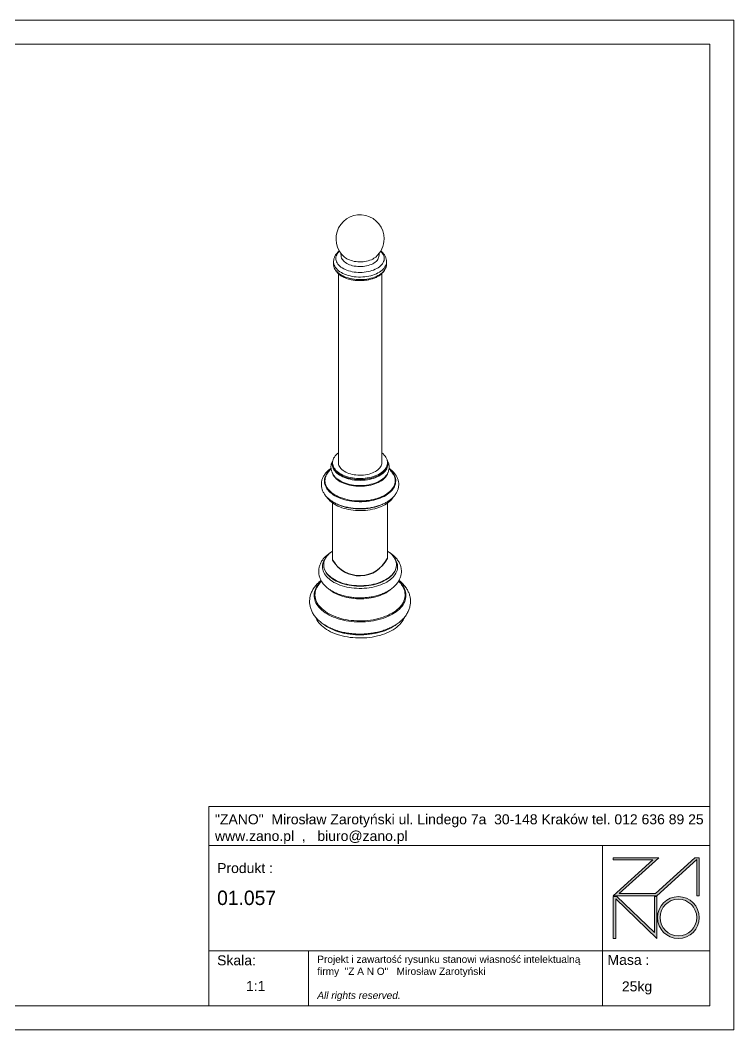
# Model space of a CAD drawing. Header units: millimetres. Extents: x 978 to 6918, y -4382 to -182.
# Drawn here: x 3948 to 6918, y -4382 to -182 of the extents above; entities that cross this region are included whole.
import ezdxf

# ---------------------------------------------------------------- set-up
doc = ezdxf.new("R2010")
doc.units = ezdxf.units.MM
doc.layers.add('tabelka', color=155, linetype='Continuous')

# ---------------------------------------------------------------- blocks, each defined once
blk = doc.blocks.new('zano')
at = {"layer": 'Defpoints', "lineweight": 5}
for points in [[(6270.2, 3716.2), (6270.2, 3707.4), (6434.8, 3707.4), (6270.2, 3558.4), (6452.4, 3558.4), (6617.9, 3708.2), (6617.9, 3558.4), (6628.6, 3558.4), (6628.6, 3716.2), (6610.7, 3716.2), (6446.1, 3567.2), (6295.4, 3567.2), (6459.9, 3716.2), (6270.2, 3716.2), (6270.2, 3707.4)], [(6270.2, 3554.4), (6286.2, 3554.4), (6441.7, 3405.6), (6441.7, 3554.4), (6452.4, 3554.4), (6452.4, 3380.5), (6281, 3544.6), (6281, 3380.5), (6270.2, 3380.5)]]:
    blk.add_hatch(color=251, dxfattribs=at).paths.add_polyline_path(points)
h = blk.add_hatch(color=251, dxfattribs=at)
h.paths.add_polyline_path([(6454.7, 3467.4, 1), (6628.6, 3467.4, 1)])
h.paths.add_polyline_path([(6617.9, 3467.4, -1), (6465.4, 3467.4, -1)], flags=16)
at = {"layer": 'Defpoints', "color": 251, "lineweight": 5}
blk.add_lwpolyline([(6434.8, 3707.4), (6270.2, 3558.4), (6452.4, 3558.4), (6617.9, 3708.2), (6617.9, 3558.4), (6628.6, 3558.4), (6628.6, 3716.2), (6610.7, 3716.2), (6446.1, 3567.2), (6295.4, 3567.2), (6459.9, 3716.2), (6270.2, 3716.2), (6270.2, 3707.4), (6432.1, 3707.4)], dxfattribs=at)
for points in [[(6270.2, 3716.2), (6270.2, 3707.4), (6434.8, 3707.4), (6270.2, 3558.4), (6452.4, 3558.4), (6617.9, 3708.2), (6617.9, 3558.4), (6628.6, 3558.4), (6628.6, 3716.2), (6610.7, 3716.2), (6446.1, 3567.2), (6295.4, 3567.2), (6459.9, 3716.2), (6270.2, 3716.2), (6270.2, 3707.4)], [(6270.2, 3554.4), (6286.2, 3554.4), (6441.7, 3405.6), (6441.7, 3554.4), (6452.4, 3554.4), (6452.4, 3380.5), (6281, 3544.6), (6281, 3380.5), (6270.2, 3380.5)]]:
    blk.add_lwpolyline(points, close=True, dxfattribs=at)
for radius in [87, 76.3]:
    blk.add_circle((6541.7, 3467.4), radius, dxfattribs=at)
blk = doc.blocks.new('TABELA')
at = {"layer": 'tabelka', "lineweight": 5}
for p, q in [((4587.4, 3929.4), (6672.4, 3929.4)), ((4587.4, 3767.6), (4587.4, 3929.4)), ((4587.4, 3929.4), (6672.4, 3929.4)), ((6226.5, 3767.6), (6226.5, 3329)), ((4587.4, 3329), (6672.4, 3329)), ((5001.6, 3329), (5001.6, 3100.4)), ((6226.5, 3329), (6226.5, 3100.4))]:
    blk.add_line(p, q, dxfattribs=at)
blk.add_lwpolyline([(4587.4, 3767.6), (6672.4, 3767.6), (6672.4, 3100.4), (4587.4, 3100.4)], close=True, dxfattribs=at)
blk.add_blockref('zano', (0, 0))
at = {"layer": 'tabelka', "lineweight": 5, "attachment_point": 1}
for s, insert, char_height, width in [('{\\fArial|b0|i0|c238|p34;"ZANO"  Mirosław Zarotyński ul. Lindego 7a  30-148 Kraków tel. 012 636 89 25\\Pwww.zano.pl  ,   biuro@zano.pl}', (4613, 3896.9), 41.595, 2040.38), ('{\\fArial|b0|i0|c238|p34;Produkt : }', (4622, 3694.1), 41.595, 265.273), ('{\\fCentury Gothic|b0|i0|c238|p34;01.057 }', (4622, 3579.5), 60, 713.135), ('{\\fArial|b0|i0|c238|p34;Skala: }', (4622, 3310.3), 41.595, 191.675), ('{\\fArial|b0|i0|c238|p34;Masa :}', (6246.7, 3312.2), 41.595, 200.457), ('{\\fArial|b0|i0|c238|p34;1:1}', (4742.5, 3203.5), 41.595, 42.482), ('{\\fArial|b0|i0|c238|p34;25kg}', (6306.7, 3201.8), 41.595, 42.482)]:
    blk.add_mtext(s, dxfattribs=dict(at, insert=insert, char_height=char_height, width=width))
at = {"layer": 'tabelka', "color": 1, "lineweight": 5, "insert": (5038.9, 3308.9), "char_height": 30, "width": 1186.12, "attachment_point": 1}
blk.add_mtext('{\\fArial|b0|i0|c0|p34;Projekt i zawartość rysunku stanowi własność intelektualną firmy \\fArial|b0|i0|c238|p34; "Z A N O"   Mirosław Zarotyński\\fArial|b0|i1|c238|p34;\\P\\PAll rights reserved.}', dxfattribs=at)

msp = doc.modelspace()

# ---------------------------------------------------------------- linework, layer by layer
at = {"color": 7, "linetype": 'Continuous', "lineweight": 15}
for p, q in [((5252.63, -1187.49), (5252.63, -1198.1)), ((5472.63, -1198.1), (5472.63, -1187.49)), ((5272.63, -1237.46), (5272.63, -2027.96)), ((5452.63, -2027.96), (5452.63, -1237.46)), ((5248.27, -2023.27), (5248.27, -2027.41)), ((5272.63, -2022.72), (5272.34, -2025.34)), ((5452.93, -2025.34), (5452.63, -2022.72)), ((5477, -2027.41), (5477, -2023.27)), ((5248.33, -2191.02), (5248.33, -2429.26)), ((5476.93, -2422.4), (5476.93, -2191.02)), ((5211.43, -2447.9), (5211.43, -2449.67)), ((5211.43, -2449.67), (5211.44, -2450.18)), ((5513.83, -2449.67), (5513.83, -2447.9))]:
    msp.add_line(p, q, dxfattribs=at)
at = {"color": 7, "linetype": 'Continuous', "lineweight": 15, "flags": 128}
for points in [[(5276.81, -1143.28), (5274.89, -1145.16), (5271.06, -1149.49), (5267.88, -1154), (5265.35, -1158.65), (5263.51, -1163.4), (5262.37, -1168.22), (5261.93, -1173.09), (5262.19, -1177.95), (5263.16, -1182.79), (5264.83, -1187.56), (5267.18, -1192.24), (5270.21, -1196.79), (5273.88, -1201.17), (5278.17, -1205.36), (5283.06, -1209.33), (5288.5, -1213.05), (5294.47, -1216.49), (5300.91, -1219.63), (5307.78, -1222.46), (5315.04, -1224.93), (5322.64, -1227.05), (5330.51, -1228.8), (5338.61, -1230.16), (5346.88, -1231.12), (5355.26, -1231.68), (5363.69, -1231.83), (5372.11, -1231.58), (5380.47, -1230.92), (5388.7, -1229.85), (5396.75, -1228.4), (5404.56, -1226.56), (5412.07, -1224.35), (5419.24, -1221.78), (5426.01, -1218.88), (5432.34, -1215.66), (5438.18, -1212.14), (5443.49, -1208.36), (5448.23, -1204.33), (5452.37, -1200.09), (5455.88, -1195.66), (5458.74, -1191.08), (5460.92, -1186.38), (5462.41, -1181.59), (5463.21, -1176.74), (5463.29, -1171.87), (5462.68, -1167.01), (5461.36, -1162.2), (5459.35, -1157.48), (5456.66, -1152.86), (5453.31, -1148.39), (5449.32, -1144.1), (5448.46, -1143.28)], [(5284.63, -1167.07), (5284.73, -1167.55), (5285.97, -1171.8), (5287.9, -1175.97), (5290.51, -1180.01), (5293.77, -1183.88), (5297.66, -1187.56), (5302.13, -1191.01), (5307.15, -1194.2), (5312.68, -1197.1), (5318.66, -1199.69), (5325.03, -1201.93), (5331.75, -1203.81), (5338.74, -1205.32), (5345.96, -1206.43), (5353.32, -1207.15), (5360.77, -1207.46), (5368.23, -1207.35), (5375.64, -1206.84), (5382.94, -1205.93), (5390.05, -1204.61), (5396.92, -1202.92), (5403.47, -1200.85), (5409.65, -1198.44), (5415.41, -1195.69), (5420.69, -1192.64), (5425.44, -1189.32), (5429.63, -1185.75), (5433.21, -1181.97), (5436.15, -1178), (5438.42, -1173.9), (5440.01, -1169.69), (5440.63, -1167.07)], [(5297.56, -1167.88), (5297.66, -1167.97), (5302.13, -1171.42), (5307.15, -1174.61), (5312.68, -1177.51), (5318.66, -1180.09), (5325.03, -1182.33), (5331.75, -1184.22), (5338.74, -1185.72), (5345.96, -1186.84), (5353.32, -1187.55), (5360.77, -1187.86), (5368.23, -1187.76), (5375.64, -1187.25), (5382.94, -1186.33), (5390.05, -1185.02), (5396.92, -1183.32), (5403.47, -1181.25), (5409.65, -1178.84), (5415.41, -1176.09), (5420.69, -1173.05), (5425.44, -1169.72), (5427.71, -1167.88)], [(5284.85, -1232.39), (5278.85, -1228.63), (5273.38, -1224.61), (5268.5, -1220.34), (5264.22, -1215.86), (5260.59, -1211.2), (5257.61, -1206.38), (5255.32, -1201.44), (5253.72, -1196.41), (5252.83, -1191.32), (5252.63, -1187.47)], [(5252.63, -1198.1), (5252.83, -1201.94), (5253.72, -1207.03), (5255.32, -1212.06), (5257.61, -1217), (5260.59, -1221.81), (5264.22, -1226.48), (5268.5, -1230.95), (5273.38, -1235.22), (5278.85, -1239.25), (5284.85, -1243.01)], [(5472.63, -1187.47), (5472.61, -1188.77), (5472.08, -1193.87), (5470.83, -1198.93), (5468.89, -1203.92), (5466.25, -1208.81), (5462.94, -1213.55), (5458.98, -1218.12), (5454.4, -1222.5), (5449.22, -1226.65), (5443.48, -1230.55), (5437.22, -1234.16), (5430.47, -1237.48), (5423.29, -1240.46), (5415.7, -1243.11), (5407.78, -1245.4), (5399.56, -1247.3), (5391.1, -1248.83), (5382.46, -1249.95), (5373.69, -1250.67), (5364.85, -1250.98), (5355.99, -1250.87), (5347.18, -1250.36), (5338.46, -1249.44), (5329.91, -1248.11), (5321.56, -1246.4), (5313.49, -1244.3), (5305.73, -1241.83), (5298.34, -1239.01), (5291.36, -1235.86), (5284.85, -1232.39)], [(5284.85, -1243.01), (5291.36, -1246.47), (5298.34, -1249.63), (5305.73, -1252.45), (5313.49, -1254.91), (5321.56, -1257.01), (5329.91, -1258.73), (5338.46, -1260.05), (5347.18, -1260.97), (5355.99, -1261.49), (5364.85, -1261.59), (5373.69, -1261.28), (5382.46, -1260.56), (5391.1, -1259.44), (5399.56, -1257.92), (5407.78, -1256.01), (5415.7, -1253.73), (5423.29, -1251.08), (5430.47, -1248.09), (5437.22, -1244.78), (5443.48, -1241.16), (5449.22, -1237.27), (5454.4, -1233.12), (5458.98, -1228.74), (5462.94, -1224.17), (5466.25, -1219.42), (5468.89, -1214.54), (5470.83, -1209.55), (5472.08, -1204.49), (5472.61, -1199.38), (5472.63, -1198.1)], [(5272.63, -1982.53), (5268.02, -1986.18), (5263.27, -1990.58), (5259.13, -1995.18), (5255.64, -1999.95), (5252.8, -2004.87), (5250.64, -2009.9), (5249.16, -2015.02), (5248.39, -2020.18), (5248.33, -2025.36), (5248.96, -2030.53), (5250.3, -2035.66), (5252.33, -2040.71), (5255.04, -2045.65), (5258.42, -2050.46), (5262.43, -2055.09), (5267.07, -2059.53), (5272.29, -2063.75), (5278.07, -2067.72), (5284.37, -2071.41), (5291.16, -2074.81), (5298.38, -2077.89), (5306.01, -2080.63), (5313.98, -2083.02), (5322.25, -2085.03), (5330.77, -2086.67), (5339.48, -2087.92), (5348.34, -2088.77), (5357.29, -2089.22), (5366.27, -2089.26), (5375.22, -2088.89), (5384.1, -2088.11), (5392.85, -2086.94), (5401.41, -2085.38), (5409.73, -2083.43), (5417.77, -2081.11), (5425.46, -2078.44), (5432.76, -2075.42), (5439.63, -2072.08), (5446.03, -2068.44), (5451.91, -2064.53), (5457.25, -2060.36), (5462, -2055.96), (5466.13, -2051.36), (5469.63, -2046.58), (5472.47, -2041.66), (5474.63, -2036.63), (5476.1, -2031.52), (5476.87, -2026.35), (5476.94, -2021.17), (5476.3, -2016), (5474.97, -2010.87), (5472.94, -2005.82), (5470.22, -2000.88), (5466.85, -1996.08), (5462.83, -1991.44), (5458.2, -1987), (5452.98, -1982.78), (5452.63, -1982.53)], [(5462.68, -2163.27), (5454.86, -2167.1), (5446.6, -2170.61), (5437.94, -2173.79), (5428.93, -2176.61), (5419.59, -2179.07), (5409.99, -2181.15), (5400.16, -2182.84), (5390.15, -2184.14), (5380.01, -2185.03), (5369.79, -2185.52), (5359.53, -2185.6), (5349.29, -2185.28), (5339.11, -2184.54), (5329.05, -2183.4), (5319.14, -2181.87), (5309.44, -2179.94), (5300, -2177.63), (5290.85, -2174.95), (5282.04, -2171.91), (5273.62, -2168.53), (5265.63, -2164.82), (5258.09, -2160.8), (5251.06, -2156.49), (5244.55, -2151.91), (5238.61, -2147.09), (5233.26, -2142.03), (5228.53, -2136.78), (5224.43, -2131.35), (5221, -2125.77), (5218.23, -2120.07), (5216.16, -2114.27), (5214.79, -2108.4), (5214.11, -2102.49), (5214.15, -2096.57), (5214.9, -2090.67), (5216.35, -2084.8), (5218.49, -2079.01), (5221.32, -2073.32), (5224.83, -2067.76), (5228.99, -2062.35), (5233.79, -2057.11), (5237.54, -2053.55)], [(5440.46, -2079.33), (5433.52, -2082.7), (5426.13, -2085.75), (5418.36, -2088.46), (5410.24, -2090.8), (5401.83, -2092.77), (5393.18, -2094.35), (5384.33, -2095.54), (5375.36, -2096.32), (5366.31, -2096.69), (5357.23, -2096.65), (5348.19, -2096.2), (5339.23, -2095.34), (5330.42, -2094.08), (5321.81, -2092.42), (5313.45, -2090.38), (5305.4, -2087.97), (5297.69, -2085.2), (5290.39, -2082.08), (5283.53, -2078.65), (5277.16, -2074.92), (5271.32, -2070.91), (5266.04, -2066.65), (5261.36, -2062.16), (5257.3, -2057.47), (5253.89, -2052.62), (5251.15, -2047.62), (5249.09, -2042.52), (5247.74, -2037.34), (5247.1, -2032.11), (5247.16, -2026.87), (5247.94, -2021.65), (5248.44, -2019.62)], [(5248.27, -2027.41), (5248.33, -2029.51), (5248.96, -2034.68), (5250.3, -2039.81), (5252.33, -2044.85), (5255.04, -2049.8), (5258.42, -2054.6), (5262.43, -2059.24), (5267.07, -2063.68), (5272.29, -2067.89), (5278.07, -2071.86), (5284.37, -2075.55), (5291.16, -2078.95), (5298.38, -2082.03), (5306.01, -2084.77), (5313.98, -2087.16), (5322.25, -2089.18), (5330.77, -2090.82), (5339.48, -2092.07), (5348.34, -2092.92), (5357.29, -2093.36), (5366.27, -2093.4), (5375.22, -2093.03), (5384.1, -2092.26), (5392.85, -2091.09), (5401.41, -2089.52), (5409.73, -2087.57), (5417.77, -2085.26), (5425.46, -2082.58), (5432.76, -2079.56), (5439.63, -2076.23), (5446.03, -2072.59), (5451.91, -2068.67), (5457.25, -2064.5), (5462, -2060.1), (5466.13, -2055.5), (5469.63, -2050.73), (5472.47, -2045.81), (5474.63, -2040.78), (5476.1, -2035.66), (5476.87, -2030.5), (5477, -2027.41)], [(5272.63, -2018.58), (5272.33, -2021.4), (5272.39, -2026.02), (5273.17, -2030.61), (5274.64, -2035.15), (5276.81, -2039.59), (5279.64, -2043.91), (5283.13, -2048.06), (5287.23, -2052.02), (5291.93, -2055.75), (5297.18, -2059.23), (5302.94, -2062.43), (5309.17, -2065.33), (5315.82, -2067.89), (5322.84, -2070.1), (5330.16, -2071.95), (5337.74, -2073.42), (5345.52, -2074.49), (5353.43, -2075.16), (5361.41, -2075.43), (5369.4, -2075.29), (5377.33, -2074.74), (5385.16, -2073.79), (5392.8, -2072.44), (5400.21, -2070.71), (5407.33, -2068.61), (5414.1, -2066.15), (5420.46, -2063.35), (5426.37, -2060.25), (5431.78, -2056.85), (5436.65, -2053.19), (5440.95, -2049.3), (5444.62, -2045.2), (5447.66, -2040.93), (5450.03, -2036.52), (5451.72, -2032.01), (5452.71, -2027.43), (5453, -2022.82), (5452.63, -2018.58)], [(5476.82, -2019.62), (5477.53, -2022.64), (5478.17, -2027.87), (5478.1, -2033.11), (5477.32, -2038.33), (5475.84, -2043.5), (5473.65, -2048.58), (5470.78, -2053.56), (5467.25, -2058.38), (5463.06, -2063.03), (5458.26, -2067.48), (5452.87, -2071.69), (5446.93, -2075.65), (5440.46, -2079.33)], [(5488.78, -2054.51), (5489.41, -2055.1), (5494.45, -2060.25), (5498.87, -2065.6), (5502.64, -2071.11), (5505.74, -2076.75), (5508.16, -2082.51), (5509.88, -2088.34), (5510.91, -2094.23), (5511.22, -2100.15), (5510.83, -2106.07), (5509.73, -2111.96), (5507.94, -2117.79), (5505.44, -2123.53), (5502.27, -2129.16), (5498.44, -2134.66), (5493.95, -2139.98), (5488.84, -2145.12), (5483.13, -2150.03), (5476.85, -2154.71), (5470.02, -2159.13), (5462.68, -2163.27)], [(5223.26, -2073.01), (5222, -2075.46), (5219.59, -2081.18), (5217.87, -2086.98), (5216.86, -2092.84), (5216.57, -2098.72), (5216.98, -2104.6), (5218.1, -2110.45), (5219.93, -2116.24), (5222.45, -2121.95), (5225.65, -2127.53), (5229.53, -2132.98), (5234.05, -2138.25), (5239.19, -2143.33), (5244.94, -2148.2), (5251.26, -2152.81), (5258.13, -2157.16), (5265.5, -2161.23), (5273.35, -2164.99), (5281.63, -2168.42), (5290.31, -2171.51), (5299.34, -2174.25), (5308.67, -2176.61), (5318.27, -2178.59), (5328.09, -2180.18), (5338.07, -2181.37), (5348.18, -2182.16), (5358.35, -2182.54), (5368.55, -2182.51), (5378.71, -2182.06), (5388.8, -2181.21), (5398.76, -2179.95), (5408.55, -2178.3), (5418.11, -2176.26), (5427.4, -2173.83), (5436.37, -2171.04), (5444.99, -2167.89), (5453.21, -2164.41), (5460.98, -2160.6), (5468.27, -2156.49), (5475.05, -2152.09), (5481.29, -2147.43), (5486.94, -2142.53), (5491.99, -2137.42), (5496.41, -2132.12), (5500.17, -2126.65), (5503.27, -2121.04), (5505.68, -2115.32), (5507.39, -2109.52), (5508.4, -2103.66), (5508.7, -2097.78), (5508.29, -2091.9), (5507.17, -2086.05), (5505.34, -2080.26), (5502.82, -2074.55), (5501.57, -2072.22)], [(5479.05, -2063.62), (5478.56, -2065.38), (5476.64, -2070.53), (5474.04, -2075.58), (5470.77, -2080.5), (5466.84, -2085.26), (5462.29, -2089.82), (5457.14, -2094.17), (5451.43, -2098.28), (5445.18, -2102.12), (5438.43, -2105.66), (5431.23, -2108.9), (5423.61, -2111.8), (5415.63, -2114.35), (5407.33, -2116.54), (5398.76, -2118.35), (5389.97, -2119.77), (5381.02, -2120.8), (5371.95, -2121.42), (5362.84, -2121.63), (5353.72, -2121.44), (5344.65, -2120.83), (5335.69, -2119.83), (5326.9, -2118.42), (5318.31, -2116.63), (5310, -2114.46), (5302, -2111.92), (5294.37, -2109.03), (5287.15, -2105.81), (5280.38, -2102.28), (5274.1, -2098.45), (5268.36, -2094.36), (5263.19, -2090.02), (5258.61, -2085.46), (5254.66, -2080.71), (5251.36, -2075.8), (5248.73, -2070.76), (5246.78, -2065.61), (5246.51, -2064.69)], [(5264.89, -2088.4), (5268.1, -2091.01), (5273.86, -2095.12), (5280.15, -2098.95), (5286.94, -2102.5), (5294.18, -2105.72), (5301.84, -2108.62), (5309.86, -2111.16), (5318.19, -2113.34), (5326.8, -2115.14), (5335.62, -2116.55), (5344.6, -2117.56), (5353.69, -2118.16), (5362.84, -2118.36), (5371.98, -2118.14), (5381.07, -2117.52), (5390.04, -2116.49), (5398.86, -2115.07), (5407.45, -2113.25), (5415.77, -2111.06), (5423.78, -2108.5), (5431.42, -2105.59), (5438.64, -2102.35), (5445.4, -2098.79), (5451.67, -2094.94), (5457.41, -2090.82), (5459.22, -2089.37)], [(5224.21, -2166.24), (5227.82, -2171.5), (5232.19, -2176.79), (5237.18, -2181.89), (5242.77, -2186.78), (5248.93, -2191.44), (5255.64, -2195.84), (5262.85, -2199.96), (5270.54, -2203.79), (5278.67, -2207.3), (5287.2, -2210.48), (5296.08, -2213.31), (5305.29, -2215.78), (5314.77, -2217.88), (5324.47, -2219.59), (5334.36, -2220.92), (5344.38, -2221.84), (5354.49, -2222.37), (5364.64, -2222.49), (5374.78, -2222.21), (5384.86, -2221.53), (5394.84, -2220.44), (5404.66, -2218.96), (5414.28, -2217.09), (5423.65, -2214.85), (5432.74, -2212.23), (5441.49, -2209.26), (5449.86, -2205.95), (5457.82, -2202.31), (5465.33, -2198.37), (5472.34, -2194.13), (5478.84, -2189.63), (5484.78, -2184.88), (5490.13, -2179.9), (5494.88, -2174.72), (5499, -2169.37), (5501.07, -2166.23)], [(5460.11, -2194.42), (5457.82, -2195.56), (5449.86, -2199.2), (5441.49, -2202.51), (5432.74, -2205.48), (5423.65, -2208.1), (5414.28, -2210.34), (5404.66, -2212.21), (5394.84, -2213.69), (5384.86, -2214.78), (5374.78, -2215.46), (5364.64, -2215.74), (5354.49, -2215.62), (5344.38, -2215.09), (5334.36, -2214.17), (5324.47, -2212.84), (5314.77, -2211.13), (5305.29, -2209.03), (5296.08, -2206.56), (5287.2, -2203.73), (5278.67, -2200.55), (5270.54, -2197.04), (5266.58, -2195.14)], [(5248.33, -2390.76), (5241.94, -2395.32), (5236.01, -2400.2), (5230.67, -2405.3), (5225.94, -2410.6), (5221.85, -2416.07), (5218.41, -2421.69), (5215.65, -2427.43), (5213.57, -2433.27), (5212.19, -2439.18), (5211.51, -2445.12), (5211.53, -2451.08), (5212.26, -2457.03), (5213.69, -2462.93), (5215.82, -2468.76), (5218.63, -2474.5), (5222.11, -2480.11), (5226.24, -2485.57), (5231.01, -2490.86), (5236.4, -2495.94), (5242.37, -2500.8), (5248.9, -2505.42), (5255.97, -2509.76), (5263.53, -2513.82), (5271.55, -2517.57), (5280, -2521), (5288.84, -2524.08), (5298.01, -2526.81), (5307.49, -2529.18), (5317.23, -2531.16), (5327.18, -2532.75), (5337.29, -2533.95), (5347.52, -2534.75), (5357.82, -2535.14), (5368.15, -2535.13), (5378.45, -2534.71), (5388.67, -2533.88), (5398.78, -2532.66), (5408.71, -2531.03), (5418.43, -2529.03), (5427.89, -2526.64), (5437.05, -2523.88), (5445.85, -2520.78), (5454.28, -2517.33), (5462.27, -2513.55), (5469.8, -2509.48), (5476.83, -2505.11), (5483.32, -2500.48), (5489.26, -2495.6), (5494.6, -2490.5), (5499.33, -2485.2), (5503.42, -2479.73), (5506.86, -2474.11), (5509.62, -2468.37), (5511.69, -2462.53), (5513.08, -2456.62), (5513.76, -2450.68), (5513.73, -2444.72), (5513, -2438.77), (5511.57, -2432.87), (5509.45, -2427.04), (5506.64, -2421.3), (5503.16, -2415.69), (5499.03, -2410.23), (5494.26, -2404.94), (5488.87, -2399.86), (5482.9, -2395), (5476.93, -2390.76)], [(5473.47, -2519.7), (5465.77, -2523.87), (5457.6, -2527.74), (5449, -2531.27), (5440, -2534.47), (5430.65, -2537.3), (5420.98, -2539.77), (5411.06, -2541.85), (5400.91, -2543.54), (5390.58, -2544.83), (5380.13, -2545.72), (5369.6, -2546.2), (5359.04, -2546.26), (5348.49, -2545.92), (5338.01, -2545.16), (5327.64, -2544), (5317.43, -2542.43), (5307.43, -2540.48), (5297.67, -2538.13), (5288.22, -2535.41), (5279.1, -2532.33), (5270.37, -2528.9), (5262.05, -2525.14), (5254.2, -2521.06), (5246.84, -2516.69), (5240.01, -2512.04), (5233.73, -2507.13), (5228.05, -2501.99), (5222.98, -2496.64), (5218.55, -2491.1), (5214.77, -2485.41), (5211.67, -2479.58), (5209.26, -2473.64), (5207.55, -2467.62), (5206.54, -2461.55), (5206.25, -2455.46), (5206.67, -2449.36), (5207.81, -2443.3), (5209.64, -2437.3), (5212.18, -2431.38), (5215.41, -2425.57), (5219.3, -2419.9), (5219.85, -2419.18)], [(5505.41, -2419.18), (5508.69, -2423.74), (5512.13, -2429.51), (5514.89, -2435.4), (5516.95, -2441.38), (5518.31, -2447.42), (5518.96, -2453.51), (5518.89, -2459.61), (5518.12, -2465.69), (5516.63, -2471.73), (5514.44, -2477.69), (5511.56, -2483.56), (5508, -2489.3), (5503.77, -2494.89), (5498.9, -2500.3), (5493.41, -2505.51), (5487.32, -2510.5), (5480.67, -2515.23), (5473.47, -2519.7)], [(5211.44, -2450.18), (5211.53, -2452.86), (5212.26, -2458.8), (5213.69, -2464.7), (5215.82, -2470.54), (5218.63, -2476.27), (5222.11, -2481.88), (5226.24, -2487.34), (5231.01, -2492.63), (5236.4, -2497.71), (5242.37, -2502.58), (5248.9, -2507.19), (5255.97, -2511.54), (5263.53, -2515.59), (5271.55, -2519.35), (5280, -2522.77), (5288.84, -2525.86), (5298.01, -2528.59), (5307.49, -2530.95), (5317.23, -2532.93), (5327.18, -2534.52), (5337.29, -2535.72), (5347.52, -2536.52), (5357.82, -2536.91), (5368.15, -2536.9), (5378.45, -2536.48), (5388.67, -2535.65), (5398.78, -2534.43), (5408.71, -2532.81), (5418.43, -2530.8), (5427.89, -2528.41), (5437.05, -2525.66), (5445.85, -2522.55), (5454.28, -2519.1), (5462.27, -2515.33), (5469.8, -2511.25), (5476.83, -2506.88), (5483.32, -2502.25), (5489.26, -2497.37), (5494.6, -2492.27), (5499.33, -2486.98), (5503.42, -2481.5), (5506.86, -2475.88), (5509.62, -2470.14), (5511.69, -2464.3), (5513.08, -2458.4), (5513.76, -2452.45), (5513.83, -2449.67)], [(5498, -2653.31), (5489.54, -2657.93), (5480.6, -2662.25), (5471.22, -2666.24), (5461.44, -2669.89), (5451.29, -2673.19), (5440.81, -2676.13), (5430.04, -2678.69), (5419.03, -2680.88), (5407.8, -2682.66), (5396.4, -2684.05), (5384.87, -2685.04), (5373.27, -2685.62), (5361.62, -2685.79), (5349.98, -2685.55), (5338.39, -2684.9), (5326.88, -2683.84), (5315.51, -2682.38), (5304.31, -2680.52), (5293.34, -2678.28), (5282.61, -2675.65), (5272.19, -2672.64), (5262.1, -2669.28), (5252.39, -2665.57), (5243.09, -2661.52), (5234.23, -2657.15), (5225.85, -2652.48), (5217.98, -2647.53), (5210.64, -2642.3), (5203.87, -2636.83), (5197.7, -2631.13), (5192.13, -2625.22), (5187.2, -2619.12), (5182.92, -2612.87), (5179.31, -2606.48), (5176.39, -2599.97), (5174.15, -2593.37), (5172.62, -2586.7), (5171.8, -2579.99), (5171.68, -2573.27), (5172.27, -2566.55), (5173.58, -2559.87), (5175.58, -2553.24), (5178.28, -2546.7), (5181.67, -2540.27), (5185.73, -2533.96), (5190.45, -2527.82), (5195.81, -2521.85), (5199.87, -2517.84)], [(5525.69, -2518.12), (5530.43, -2522.87), (5535.68, -2528.87), (5540.29, -2535.05), (5544.23, -2541.38), (5547.5, -2547.83), (5550.08, -2554.39), (5551.97, -2561.02), (5553.15, -2567.71), (5553.62, -2574.43), (5553.38, -2581.16), (5552.43, -2587.86), (5550.78, -2594.52), (5548.42, -2601.1), (5545.37, -2607.59), (5541.65, -2613.97), (5537.26, -2620.19), (5532.22, -2626.26), (5526.54, -2632.13), (5520.26, -2637.79), (5513.39, -2643.23), (5505.96, -2648.41), (5498, -2653.31)], [(5187.84, -2533.69), (5186.48, -2535.75), (5182.84, -2542.08), (5179.87, -2548.53), (5177.6, -2555.07), (5176.03, -2561.68), (5175.17, -2568.34), (5175.02, -2575.01), (5175.58, -2581.67), (5176.85, -2588.3), (5178.82, -2594.88), (5181.5, -2601.37), (5184.85, -2607.75), (5188.89, -2614), (5193.58, -2620.1), (5198.92, -2626.02), (5204.87, -2631.74), (5211.42, -2637.23), (5218.55, -2642.48), (5226.23, -2647.47), (5234.42, -2652.18), (5243.09, -2656.59), (5252.22, -2660.68), (5261.77, -2664.43), (5271.71, -2667.85), (5281.98, -2670.9), (5292.57, -2673.58), (5303.42, -2675.88), (5314.49, -2677.79), (5325.75, -2679.3), (5337.14, -2680.41), (5348.64, -2681.11), (5360.18, -2681.4), (5371.74, -2681.28), (5383.26, -2680.76), (5394.7, -2679.82), (5406.02, -2678.48), (5417.18, -2676.73), (5428.13, -2674.6), (5438.83, -2672.08), (5449.24, -2669.18), (5459.32, -2665.92), (5469.04, -2662.31), (5478.35, -2658.36), (5487.23, -2654.09), (5495.63, -2649.51), (5503.53, -2644.63), (5510.89, -2639.49), (5517.69, -2634.1), (5523.9, -2628.47), (5529.5, -2622.63), (5534.47, -2616.61), (5538.78, -2610.42), (5542.43, -2604.09), (5545.4, -2597.64), (5547.67, -2591.1), (5549.24, -2584.49), (5550.1, -2577.84), (5550.25, -2571.17), (5549.69, -2564.5), (5548.42, -2557.87), (5546.44, -2551.3), (5543.77, -2544.81), (5540.41, -2538.42), (5537.2, -2533.34)], [(5195.36, -2523.99), (5190.8, -2529.56), (5187.84, -2533.69)], [(5488.72, -2551.47), (5484.39, -2554.96), (5477.84, -2559.63), (5470.75, -2564.03), (5463.15, -2568.15), (5455.09, -2571.95), (5446.59, -2575.43), (5437.71, -2578.57), (5428.47, -2581.35), (5418.92, -2583.75), (5409.12, -2585.78), (5399.1, -2587.42), (5388.9, -2588.65), (5378.59, -2589.49), (5368.2, -2589.91), (5357.78, -2589.93), (5347.39, -2589.53), (5337.07, -2588.72), (5326.86, -2587.51), (5316.83, -2585.91), (5307.01, -2583.91), (5297.44, -2581.52), (5288.18, -2578.77), (5279.27, -2575.66), (5270.75, -2572.2), (5262.65, -2568.42), (5255.02, -2564.32), (5247.9, -2559.94), (5241.3, -2555.28), (5236.66, -2551.57)], [(5177.98, -2666.66), (5179.7, -2670.79), (5182.93, -2677.18), (5186.84, -2683.44), (5191.39, -2689.55), (5196.59, -2695.5), (5202.4, -2701.24), (5208.81, -2706.77), (5215.79, -2712.07), (5223.32, -2717.11), (5231.36, -2721.88), (5239.89, -2726.35), (5248.88, -2730.51), (5258.3, -2734.36), (5268.1, -2737.86), (5278.25, -2741.01), (5288.72, -2743.8), (5299.46, -2746.21), (5310.44, -2748.24), (5321.61, -2749.89), (5332.93, -2751.13), (5344.37, -2751.98), (5355.87, -2752.42), (5367.4, -2752.45), (5378.91, -2752.08), (5390.36, -2751.31), (5401.7, -2750.13), (5412.9, -2748.56), (5423.92, -2746.59), (5434.7, -2744.24), (5445.22, -2741.52), (5455.43, -2738.43), (5465.3, -2734.99), (5474.78, -2731.2), (5483.85, -2727.09), (5492.46, -2722.67), (5500.59, -2717.96), (5508.21, -2712.96), (5515.29, -2707.71), (5521.8, -2702.22), (5527.72, -2696.51), (5533.02, -2690.6), (5537.69, -2684.51), (5541.71, -2678.28), (5545.06, -2671.91), (5547.2, -2666.89)], [(5512.84, -2696.68), (5508.21, -2700.04), (5500.59, -2705.03), (5492.46, -2709.75), (5483.85, -2714.17), (5474.78, -2718.28), (5465.3, -2722.07), (5455.43, -2725.51), (5445.22, -2728.6), (5434.7, -2731.32), (5423.92, -2733.67), (5412.9, -2735.64), (5401.7, -2737.21), (5390.36, -2738.39), (5378.91, -2739.16), (5367.4, -2739.53), (5355.87, -2739.5), (5344.37, -2739.06), (5332.93, -2738.21), (5321.61, -2736.96), (5310.44, -2735.32), (5299.46, -2733.29), (5288.72, -2730.88), (5278.25, -2728.09), (5268.1, -2724.94), (5258.3, -2721.43), (5248.88, -2717.59), (5239.89, -2713.43), (5231.36, -2708.95), (5223.32, -2704.19), (5215.79, -2699.15), (5211.53, -2696)]]:
    msp.add_lwpolyline(points, dxfattribs=at)
at = {"color": 7, "linetype": 'Continuous', "lineweight": 15}
for centre, radius, start, end in [((5362.63, -1091.95), 100, 0, 229.40259), ((5362.63, -1091.95), 100, 310.59741, 0), ((5362.63, -1152.38), 79.37, 180.29232, 190.67011), ((5362.63, -1152.38), 79.37, 349.32989, 359.70768), ((5284.96, -2106.89), 70.39, 138.87595, 151.2283), ((5311.78, -2033.12), 72.49, 220.53879, 229.69483), ((5413.48, -2033.2), 72.44, 309.15066, 320.4697), ((5439.66, -2107.37), 71.19, 29.57931, 41.0913), ((5457.59, -2587.9), 96.5, 34.42471, 41.51269)]:
    msp.add_arc(centre, radius, start, end, dxfattribs=at)
msp.add_arc((5360.7, -2361.5), 131.22, 211.08881, 332.34704)
for points, knots in [([(5276.32, -1142.24), (5275.58, -1142.82), (5273.01, -1144.86), (5269.14, -1148.7), (5264.76, -1153.72), (5261.05, -1159), (5257.99, -1164.46), (5255.62, -1170.04), (5253.91, -1175.71), (5252.94, -1181.4), (5252.54, -1185.33), (5252.65, -1187.34), (5252.65, -1187.46)], [0, 0, 0, 0, 0.0500847, 0.1756097, 0.2996352, 0.4215139, 0.5407871, 0.6572955, 0.7711964, 0.8829024, 0.9929951, 1, 1, 1, 1]), ([(5472.58, -1187.47), (5472.56, -1186.04), (5472.53, -1182.74), (5471.75, -1177.62), (5470.35, -1172.14), (5468.34, -1166.79), (5465.74, -1161.57), (5462.55, -1156.52), (5458.79, -1151.63), (5454.41, -1146.97), (5451.04, -1143.77), (5449.02, -1142.23), (5448.79, -1142.06)], [0, 0, 0, 0, 0.0825677, 0.1909235, 0.2994209, 0.4087569, 0.5195619, 0.6323508, 0.7474648, 0.8650151, 0.9848541, 1, 1, 1, 1]), ([(5252.67, -1197.87), (5252.65, -1198.06), (5252.54, -1199.99), (5252.93, -1203.68), (5253.86, -1208.86), (5255.48, -1213.95), (5257.68, -1218.94), (5260.49, -1223.81), (5263.9, -1228.53), (5267.89, -1233.08), (5272.45, -1237.43), (5277.55, -1241.54), (5282.43, -1244.91), (5285.68, -1246.84), (5286.92, -1247.58)], [0, 0, 0, 0, 0.0099063, 0.0997188, 0.1894438, 0.2795253, 0.3704182, 0.4624505, 0.5557825, 0.6503956, 0.746119, 0.8426891, 0.9398193, 1, 1, 1, 1]), ([(5286.92, -1247.58), (5288.02, -1248.2), (5291.19, -1249.99), (5296.74, -1252.69), (5303.67, -1255.59), (5310.93, -1258.13), (5318.47, -1260.34), (5326.26, -1262.18), (5334.24, -1263.66), (5342.38, -1264.77), (5350.63, -1265.5), (5358.95, -1265.86), (5367.28, -1265.84), (5375.59, -1265.44), (5383.83, -1264.66), (5391.95, -1263.51), (5399.91, -1261.99), (5407.67, -1260.1), (5415.18, -1257.86), (5422.41, -1255.27), (5429.31, -1252.34), (5435.84, -1249.08), (5441.96, -1245.49), (5447.64, -1241.6), (5452.82, -1237.43), (5457.48, -1232.98), (5461.57, -1228.29), (5465.05, -1223.4), (5467.89, -1218.35), (5470.09, -1213.17), (5471.61, -1207.92), (5472.5, -1202.86), (5472.57, -1199.54), (5472.6, -1198)], [0, 0, 0, 0, 0.0177118, 0.0509572, 0.0841665, 0.117335, 0.1504552, 0.1835271, 0.2165557, 0.2495486, 0.2825148, 0.3154646, 0.3484084, 0.3813568, 0.4143175, 0.4473013, 0.4803195, 0.5133826, 0.5465009, 0.5796829, 0.6129345, 0.6462566, 0.6796424, 0.7130721, 0.7464935, 0.7798337, 0.8129971, 0.8458712, 0.8783474, 0.9103499, 0.941862, 0.9729372, 1, 1, 1, 1]), ([(5250.32, -2011.39), (5249.27, -2013.22), (5247.17, -2016.88), (5244.79, -2022.65), (5243.02, -2028.53), (5241.93, -2034.44), (5241.49, -2040.35), (5241.7, -2046.23), (5242.53, -2052.03), (5243.97, -2057.74), (5246.03, -2063.33), (5248.66, -2068.79), (5251.93, -2074.08), (5254.67, -2077.93), (5256.47, -2079.92), (5256.81, -2080.3)], [0, 0, 0, 0, 0.084156, 0.1688318, 0.2517563, 0.3331959, 0.4135297, 0.4932016, 0.5726345, 0.6522026, 0.7323686, 0.8135491, 0.8960825, 0.9801931, 1, 1, 1, 1]), ([(5468.83, -2079.82), (5469.8, -2078.67), (5472.21, -2075.79), (5475.41, -2070.87), (5478.44, -2065.17), (5480.78, -2059.35), (5482.44, -2053.46), (5483.44, -2047.54), (5483.79, -2041.64), (5483.49, -2035.77), (5482.57, -2029.98), (5481.04, -2024.29), (5478.88, -2018.72), (5476.76, -2014.31), (5475.17, -2011.85), (5474.7, -2011.11)], [0, 0, 0, 0, 0.0588066, 0.1471373, 0.2336755, 0.3183565, 0.4013099, 0.4828222, 0.5632855, 0.6431513, 0.7228237, 0.8026994, 0.883238, 0.9648481, 1, 1, 1, 1]), ([(5241.86, -2046.66), (5241.08, -2047.19), (5237.96, -2049.3), (5233.01, -2053.3), (5227.06, -2058.63), (5221.69, -2064.25), (5216.91, -2070.09), (5212.75, -2076.14), (5209.23, -2082.35), (5206.37, -2088.68), (5204.17, -2095.09), (5202.62, -2101.56), (5201.73, -2108.05), (5201.49, -2114.53), (5201.88, -2120.97), (5202.89, -2127.36), (5204.53, -2133.67), (5206.78, -2139.89), (5209.63, -2146), (5213.1, -2151.98), (5217.16, -2157.81), (5221.82, -2163.47), (5227.06, -2168.94), (5232.86, -2174.19), (5239.19, -2179.18), (5246.03, -2183.91), (5253.34, -2188.34), (5261.08, -2192.45), (5269.22, -2196.24), (5277.71, -2199.7), (5286.52, -2202.8), (5295.62, -2205.55), (5304.96, -2207.93), (5314.52, -2209.95), (5324.25, -2211.6), (5334.13, -2212.87), (5344.11, -2213.76), (5354.16, -2214.28), (5364.24, -2214.41), (5374.31, -2214.15), (5384.34, -2213.52), (5394.29, -2212.51), (5404.12, -2211.12), (5413.8, -2209.35), (5423.29, -2207.22), (5432.56, -2204.72), (5441.57, -2201.86), (5450.29, -2198.64), (5458.68, -2195.07), (5466.72, -2191.17), (5474.37, -2186.92), (5481.59, -2182.36), (5488.34, -2177.47), (5494.6, -2172.3), (5500.32, -2166.84), (5505.47, -2161.14), (5510.01, -2155.21), (5513.93, -2149.1), (5517.2, -2142.84), (5519.81, -2136.47), (5521.77, -2130.03), (5523.06, -2123.55), (5523.7, -2117.07), (5523.71, -2110.6), (5523.08, -2104.17), (5521.82, -2097.81), (5519.95, -2091.53), (5517.47, -2085.35), (5514.39, -2079.29), (5510.69, -2073.37), (5506.4, -2067.59), (5501.52, -2062.01), (5496.08, -2056.61), (5490.02, -2051.49), (5485.77, -2048.14), (5483.41, -2046.6), (5483.39, -2046.58)], [0, 0, 0, 0, 0.0048456, 0.0191848, 0.0334888, 0.0477249, 0.0618557, 0.0758432, 0.0896556, 0.1032735, 0.1166945, 0.1299341, 0.1430243, 0.1560093, 0.1689408, 0.1818629, 0.1948234, 0.2078731, 0.2210549, 0.2343996, 0.2479237, 0.2616279, 0.2754978, 0.2895077, 0.3036254, 0.3178177, 0.3320546, 0.3463115, 0.3605666, 0.3748088, 0.3890323, 0.4032344, 0.4174149, 0.4315752, 0.4457178, 0.4598456, 0.4739622, 0.4880712, 0.5021766, 0.5162821, 0.530391, 0.5445069, 0.5586337, 0.5727754, 0.586936, 0.6011191, 0.615328, 0.6295653, 0.6438325, 0.6581291, 0.6724522, 0.6867951, 0.7011428, 0.715472, 0.7297544, 0.7439549, 0.7580354, 0.7719594, 0.7856992, 0.7992414, 0.8125905, 0.8257688, 0.8388132, 0.8517714, 0.8646971, 0.8776274, 0.8906163, 0.9037118, 0.9169527, 0.9303647, 0.9439582, 0.9577279, 0.9716546, 0.9857096, 0.9998596, 1, 1, 1, 1]), ([(5241.96, -2047.33), (5241.63, -2047.84), (5240.07, -2050.23), (5237.38, -2053.87), (5234.35, -2057.77), (5232.65, -2059.74), (5232, -2060.49)], [0, 0, 0, 0, 0.09675172, 0.45028505, 0.79042722, 1, 1, 1, 1]), ([(5272.41, -2025.95), (5272.42, -2025.69), (5272.44, -2025.3), (5272.58, -2024.82), (5272.63, -2024.66)], [0, 0, 0, 0, 0.6606643, 1, 1, 1, 1]), ([(5493.31, -2060.55), (5493.11, -2060.33), (5491.91, -2058.98), (5489.44, -2055.89), (5486.29, -2051.76), (5484.22, -2048.68), (5483.34, -2047.38)], [0, 0, 0, 0, 0.0652602, 0.3994094, 0.7465594, 1, 1, 1, 1]), ([(5239.64, -2397.36), (5237.83, -2398.53), (5233.51, -2401.33), (5227.23, -2406.14), (5220.76, -2411.71), (5214.86, -2417.58), (5209.54, -2423.71), (5204.84, -2430.06), (5200.79, -2436.6), (5197.4, -2443.29), (5194.67, -2450.09), (5192.61, -2456.95), (5191.21, -2463.86), (5190.47, -2470.77), (5190.36, -2477.67), (5190.9, -2484.52), (5192.05, -2491.31), (5193.82, -2498.01), (5196.21, -2504.6), (5199.19, -2511.08), (5202.78, -2517.42), (5206.97, -2523.61), (5211.75, -2529.62), (5217.12, -2535.44), (5223.07, -2541.04), (5229.56, -2546.38), (5236.57, -2551.45), (5244.06, -2556.21), (5252, -2560.66), (5260.34, -2564.77), (5269.06, -2568.53), (5278.1, -2571.93), (5287.43, -2574.96), (5297.02, -2577.62), (5306.84, -2579.91), (5316.84, -2581.82), (5326.99, -2583.34), (5337.27, -2584.48), (5347.63, -2585.24), (5358.03, -2585.6), (5368.45, -2585.58), (5378.86, -2585.17), (5389.2, -2584.37), (5399.46, -2583.19), (5409.6, -2581.62), (5419.57, -2579.67), (5429.36, -2577.34), (5438.92, -2574.63), (5448.23, -2571.55), (5457.25, -2568.1), (5465.95, -2564.29), (5474.3, -2560.12), (5482.25, -2555.59), (5489.78, -2550.71), (5496.84, -2545.51), (5503.39, -2539.98), (5509.4, -2534.16), (5514.83, -2528.08), (5519.64, -2521.76), (5523.8, -2515.25), (5527.32, -2508.58), (5530.16, -2501.8), (5532.34, -2494.95), (5533.85, -2488.05), (5534.72, -2481.13), (5534.93, -2474.23), (5534.51, -2467.37), (5533.47, -2460.57), (5531.8, -2453.85), (5529.53, -2447.23), (5526.65, -2440.74), (5523.17, -2434.37), (5519.09, -2428.15), (5514.41, -2422.11), (5509.14, -2416.25), (5503.3, -2410.61), (5496.9, -2405.23), (5490.8, -2400.66), (5486.65, -2398.02), (5484.99, -2396.96)], [0, 0, 0, 0, 0.0098942, 0.0236161, 0.037298, 0.0509031, 0.0643904, 0.0777195, 0.0908572, 0.1037835, 0.1164948, 0.129004, 0.1413384, 0.1535363, 0.1656431, 0.1777081, 0.1897681, 0.2018706, 0.2140631, 0.2263873, 0.2388766, 0.2515535, 0.264427, 0.2774916, 0.2907284, 0.3041081, 0.3175958, 0.3311561, 0.3447576, 0.3583736, 0.3719819, 0.3855722, 0.3991388, 0.4126795, 0.4261948, 0.4396867, 0.4531585, 0.466614, 0.4800575, 0.4934938, 0.5069275, 0.5203636, 0.5338054, 0.5472578, 0.5607258, 0.5742144, 0.5877282, 0.6012714, 0.6148478, 0.62846, 0.6421088, 0.6557925, 0.6695055, 0.6832371, 0.6969629, 0.7106544, 0.7242761, 0.7377875, 0.7511474, 0.7643211, 0.7772859, 0.7900349, 0.8025785, 0.8149415, 0.8271606, 0.8392801, 0.8513488, 0.8634064, 0.8754978, 0.887671, 0.899969, 0.9124269, 0.9250693, 0.9379078, 0.9509394, 0.9641474, 0.9775041, 0.9909751, 1, 1, 1, 1]), ([(5200.44, -2513.09), (5200.3, -2513.19), (5197.55, -2515.22), (5192.63, -2519.48), (5185.79, -2525.87), (5179.57, -2532.57), (5173.94, -2539.51), (5168.96, -2546.66), (5164.63, -2553.99), (5160.96, -2561.46), (5157.95, -2569.03), (5155.61, -2576.68), (5153.94, -2584.37), (5152.91, -2592.07), (5152.53, -2599.77), (5152.79, -2607.44), (5153.67, -2615.06), (5155.18, -2622.6), (5157.3, -2630.05), (5160.03, -2637.39), (5163.37, -2644.61), (5167.31, -2651.7), (5171.85, -2658.63), (5176.99, -2665.39), (5182.73, -2671.96), (5189.04, -2678.31), (5195.92, -2684.42), (5203.34, -2690.26), (5211.26, -2695.82), (5219.67, -2701.06), (5228.51, -2705.97), (5237.76, -2710.54), (5247.38, -2714.75), (5257.32, -2718.6), (5267.57, -2722.08), (5278.08, -2725.19), (5288.82, -2727.91), (5299.76, -2730.26), (5310.88, -2732.22), (5322.14, -2733.79), (5333.5, -2734.97), (5344.95, -2735.77), (5356.44, -2736.18), (5367.95, -2736.19), (5379.44, -2735.82), (5390.89, -2735.05), (5402.26, -2733.89), (5413.52, -2732.35), (5424.64, -2730.42), (5435.6, -2728.11), (5446.36, -2725.41), (5456.89, -2722.34), (5467.16, -2718.88), (5477.15, -2715.06), (5486.82, -2710.86), (5496.15, -2706.29), (5505.09, -2701.36), (5513.62, -2696.07), (5521.7, -2690.44), (5529.29, -2684.47), (5536.36, -2678.19), (5542.86, -2671.62), (5548.77, -2664.79), (5554.05, -2657.73), (5558.69, -2650.48), (5562.68, -2643.08), (5565.99, -2635.55), (5568.64, -2627.93), (5570.63, -2620.26), (5571.96, -2612.56), (5572.64, -2604.85), (5572.68, -2597.16), (5572.09, -2589.52), (5570.87, -2581.94), (5569.03, -2574.45), (5566.59, -2567.05), (5563.54, -2559.77), (5559.88, -2552.62), (5555.62, -2545.62), (5550.75, -2538.77), (5545.29, -2532.11), (5539.26, -2525.65), (5532.6, -2519.45), (5527.76, -2515.26), (5525.01, -2513.24), (5524.82, -2513.09)], [0, 0, 0, 0, 0.0006925, 0.0136421, 0.0265265, 0.0393124, 0.0519663, 0.0644592, 0.0767701, 0.0888893, 0.1008193, 0.1125737, 0.1241754, 0.1356546, 0.1470459, 0.1583868, 0.1697111, 0.18105, 0.1924418, 0.2039222, 0.215523, 0.2272704, 0.2391833, 0.2512714, 0.2635342, 0.275961, 0.2885318, 0.3012207, 0.3139985, 0.3268363, 0.3397088, 0.3525938, 0.3654725, 0.3783355, 0.3911772, 0.403995, 0.4167885, 0.4295589, 0.4423083, 0.4550399, 0.4677571, 0.4804636, 0.4931636, 0.505861, 0.5185601, 0.5312638, 0.5439762, 0.5567017, 0.5694444, 0.5822084, 0.5949976, 0.6078153, 0.6206645, 0.633547, 0.6464631, 0.6594109, 0.6723857, 0.6853787, 0.6983715, 0.7113411, 0.72426, 0.7370963, 0.7498159, 0.7623873, 0.7747853, 0.7869947, 0.7990122, 0.8108464, 0.8225162, 0.8340486, 0.8454765, 0.8568362, 0.8681662, 0.8794934, 0.8908558, 0.9022905, 0.9138313, 0.9255073, 0.937341, 0.9493466, 0.9615284, 0.9738804, 0.9863868, 0.999024, 1, 1, 1, 1]), ([(5201.57, -2515.08), (5201.05, -2515.96), (5199.88, -2517.96), (5198.24, -2520.36), (5196.76, -2522.33), (5195.82, -2523.48), (5195.52, -2523.82), (5195.45, -2523.89)], [0, 0, 0, 0, 0.2022743, 0.4576911, 0.7027532, 0.9389083, 1, 1, 1, 1]), ([(5529.85, -2523.93), (5529.58, -2523.62), (5529, -2522.95), (5527.68, -2521.27), (5526.04, -2518.92), (5524.68, -2516.85), (5523.88, -2515.4), (5523.74, -2515.15)], [0, 0, 0, 0, 0.2057588, 0.4438559, 0.6899897, 0.9453607, 1, 1, 1, 1])]:
    msp.add_open_spline(points, degree=3, knots=knots, dxfattribs=at)
at = {"layer": 'tabelka', "lineweight": 5}
for points in [[(978.19, -182.49), (6918.19, -182.49), (6918.19, -4382.49), (978.19, -4382.49)], [(1078.19, -282.49), (6818.19, -282.49), (6818.19, -4282.49), (1078.19, -4282.49)]]:
    msp.add_lwpolyline(points, close=True, dxfattribs=at)

# ---------------------------------------------------------------- block references
msp.add_blockref('TABELA', (145.82, -7382.9))

doc.saveas('drawing.dxf')
